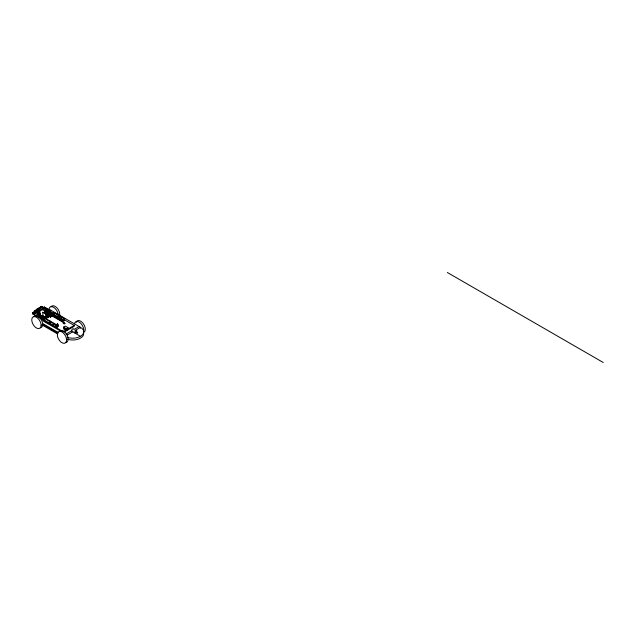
<?xml version="1.0" encoding="UTF-8"?>
<svg xmlns="http://www.w3.org/2000/svg" width="635" height="635" viewBox="0 0 635 635"><rect width="100%" height="100%" fill="white"/><g stroke="black" fill="none" stroke-linecap="round" stroke-linejoin="round"><path stroke-width="0.95" d="M46.712 311.229L48.173 310.388L48.173 309.356L44.283 306.975L43.188 307.602L42.64 309.721L44.323 310.594M52.959 315.912L51.768 314.865L52.761 314.246L63.357 320.365L62.222 320.897L61.69 320.5M54.261 316.667L53.118 315.595M57.039 318.079L54.419 316.357M76.224 331.74L75.636 331.557L75.835 332.311M41.1 325.295L40.942 326.596A6.612 3.818 60 0 1 33.742 325.469A6.612 3.818 60 0 1 33.742 316.619A6.612 3.818 60 0 1 40.942 323.802L41.1 325.295L42.664 324.39L57.976 333.232M59.65 315.793L59.65 312.999A6.612 3.818 60 0 0 55.745 306.792A6.612 3.818 60 0 0 51.086 306.753M74.517 323.882L74.573 323.413A6.612 3.818 60 0 1 80.304 322.905A6.612 3.818 60 0 1 83.606 331.43M38.132 309.602L39.291 309.602M37.084 316.413L32.456 313.746L32.456 312.849L34.846 314.222L35.393 312.11L38.735 314.039L39.83 313.404L40.378 314.889L38.187 316.151L38.735 314.039M47.625 308.904L45.982 310.618L42.64 308.689M58.92 319.349L56.991 318.103M59.603 319.619L58.841 319.302M59.69 319.445L60.23 320.103M60.341 319.818L60.881 320.484M61.611 320.723L60.912 320.365M62.301 320.945L51.808 315.063M38.949 313.404C37.782 313.214 36.886 312.444 36.481 311.983M45.68 309.555L46.807 309.555M36.727 309.769L36.727 310.666L36.798 309.308L41.719 306.332L43.363 308.046L38.989 310.571L37.346 308.856M41.719 306.332L40.886 307.205L41.862 307.356L41.156 306.832L36.798 309.308M37.941 313.976L38.949 313.976M64.841 323.572C63.952 321.143 61.452 323.58 64.841 323.572C64.333 325.207 61.389 321.175 64.841 323.533L64.841 323.167M44.267 319.5L43.347 320.032L43.347 319.135L49.689 315.468L49.855 311.769L48.562 311.015L49.268 310.61L50.736 311.261L50.736 314.865M49.689 315.468L48.562 314.619M47.49 311.38L47.49 309.578L48.824 310.348L44.347 312.928L42.847 312.253L42.847 315.857L45.934 317.635L46.093 313.936L44.799 313.19L45.514 312.777L46.815 313.523L46.815 317.127M46.815 313.523L45.41 312.523L46.125 312.11L47.855 312.92L47.855 316.524L46.561 315.77M47.855 312.92L46.561 312.174L47.514 311.618L47.514 315.222L48.808 315.968L48.974 312.269L47.411 311.372L48.125 310.959L49.689 311.864M45.537 318.556L49.736 316.135L49.713 314.658L50.252 314.658L49.982 316.254L45.918 318.548M51.149 314.142C50.078 313.753 52.014 314.754 51.252 316.151L50.689 316.159L51.252 316.151M50.26 314.976C52.721 316.548 48.466 317.349 50.8 314.976M51.427 314.293L51.427 316.047L51.697 314.452M50.967 314.881L50.967 316.317M50.705 315.841L50.141 315.849M50.26 316.413L50.8 316.413M50.475 316.762L49.379 316.135L50.475 317.119L52.03 315.857L50.935 315.23M50.475 317.119L52.03 315.857M34.409 310.991L34.504 311.952L34.504 311.055M34.941 311.587C34.917 309.404 35.028 314.357 35.044 310.745M35.298 311.38L35.393 310.539M35.743 310.221L35.838 311.182L35.83 310.174M36.187 309.967L36.282 310.928L36.282 310.023M37.322 310.007L37.219 310.848M32.456 312.849L36.798 310.34L38.259 311.19M34.036 311.991L34.846 312.46L37.687 310.809L34.846 312.817L34.036 311.991L36.886 310.705M38.441 309.491L42.815 306.967M34.036 312.349L36.171 311.118M36.33 311.364L39.83 313.404M39.672 311.213L42.593 309.531M37.973 313.658L38.997 313.063M47.49 309.578L50.736 311.261M47.823 310.213L49.332 309.34L80.51 327.342A11.025 6.366 0 0 1 81.463 335.717A11.025 6.366 0 0 1 67.207 337.36M39.91 315.984L41.005 315.357L42.093 315.984L41.005 316.976L39.91 315.984L41.005 316.619L42.093 315.984M39.91 316.349L41.005 315.714L42.093 316.349M41.18 316.714L42.267 316.087L43.363 316.714L42.267 317.706L41.18 316.714L42.267 317.349L43.363 316.714M42.847 315.857L44.347 316.532M42.426 317.436L43.521 316.809L44.609 317.436L43.521 318.429L42.426 317.436L43.521 318.072L44.609 317.436M42.426 317.802L43.521 316.809M45.514 316.381L44.799 316.794L46.093 317.54L46.093 313.936M52.102 313.103L51.014 314.095L52.102 313.46L51.014 312.476L52.102 313.46M53.435 312.682L53.896 312.42L59.611 315.722L59.15 317.786L53.435 314.484L53.435 312.682L59.15 315.984L59.611 315.722M51.371 314.5L53.324 313.365L50.752 311.88M51.411 315.166L53.927 313.706M51.649 315.158L52.919 314.428M51.689 315.214L53.332 314.262L53.927 314.611M43.966 319.953L49.681 323.255L50.26 322.921L50.26 321.119L49.681 321.453L43.966 318.151L43.966 319.953L44.545 319.619M53.435 314.484L53.896 314.222M59.809 314.492L58.253 315.389L58.095 313.904A6.612 3.818 60 0 0 52.967 306.983A6.612 3.818 60 0 0 48.895 309.991M50.117 321.699L50.689 321.366L56.594 324.771L56.594 326.573L56.015 326.906L50.117 323.501L50.117 321.699L56.015 325.104L56.594 324.771M50.117 323.501L50.689 323.167M59.944 318.667L62.801 320.127M59.666 316.278L64.349 318.984L64.802 318.722L64.349 320.786L59.666 318.079L59.666 316.278L60.127 316.016L64.802 318.722M56.475 324.429L57.031 324.437L56.761 326.033L56.475 324.429L57.031 324.437M62.182 321.239L63.452 320.508M57.579 324.12C57.126 323.517 57.126 326.263 57.579 325.565M51.491 315.063L62.405 321.366L63.675 320.635L52.761 314.293M56.928 324.691C58.515 332.573 56.452 318.135 58.015 325.811M58.015 324.374L57.475 324.374M51.491 315.603L62.405 321.905L63.675 320.635M56.475 325.866L57.031 325.874M56.928 326.128L57.468 326.128M57.253 326.834L58.341 325.842L57.253 326.834L55.697 325.938M63.556 327.104L65.302 326.096L68.04 327.676L68.04 329.478L66.294 330.486L63.556 328.906L63.556 327.104L66.294 328.684L68.04 327.676M64.54 328.636L64.953 328.398M63.286 331.708L74.2 325.414L74.2 326.311L64.127 332.129M66.508 330.113L67.818 329.351L67.818 328.422L66.834 328.597L66.508 330.113L64.953 329.208M65.961 334.097L71.707 330.787M74.168 329.367L79.089 326.525M67.262 334.994L72.715 331.843L80.51 336.344M75.057 330.494L80.51 327.342L80.51 328.247M52.634 313.769L53.332 313.365L53.332 314.262M59.666 318.079L60.127 317.817M44.283 307.483L44.156 308.007L44.982 308.007L44.863 307.483L44.283 307.483L47.625 309.42L47.657 311.285M50.935 315.587L52.03 316.222M447.35 272.494L603.25 362.506M45.664 307.904L48.173 309.356M43.021 307.411L42.45 307.078L42.45 307.983M64.064 319.564L74.2 325.414M43.188 307.602L46.53 309.539M57.976 316.579L59.611 317.524M52.8 314.492L59.412 318.31M47.514 311.618L48.808 312.372M42.847 312.253L45.934 314.039M36.378 309.975L36.282 310.928M36.719 310.563L37.687 311.174M35.489 310.491L35.393 311.436M67.596 329.224L68.04 329.478M44.545 317.817L50.26 321.119M34.846 313.19L38.187 315.119L40.378 313.857L36.481 311.475M38.187 316.151L43.347 319.135M37.838 316.849L43.942 320.373M62.444 331.224L43.021 320.008L43.021 320.913L60.754 331.145M42.561 323.429L58.11 332.407M42.561 325.231L57.285 333.74M44.283 306.975L44.831 307.419M75.835 330.684L75.835 331.843M72.715 331.843L72.715 331.208A1.421 0.818 -60 0 1 71.715 330.724A1.421 0.818 -60 0 1 72.541 329.001A1.421 0.818 -60 0 1 73.692 329.184M66.294 328.684L66.294 330.486M64.349 318.984L64.349 320.786M62.405 321.366L62.405 321.905M59.15 315.984L59.15 317.786M57.745 324.215L57.737 325.969M57.309 324.279L57.309 325.723M57.198 324.533L57.198 326.287M56.761 324.596L56.761 326.033M56.015 325.104L56.015 326.906M53.364 323.572L53.364 325.374M52.88 314.539L52.761 314.873M50.562 311.356L50.57 314.96M50.53 315.127L50.53 316.571M49.855 311.769L49.855 314.468M49.681 321.453L49.681 323.255M49.332 309.34L49.332 310.245M49.268 310.61L49.268 312.412M48.974 312.269L48.974 315.873M47.688 313.015L47.688 316.619L46.982 317.032L46.982 313.428M37.219 309.951L37.235 310.959M33.028 313.174L33.028 314.079M83.741 333.645A11.025 6.366 0 0 1 67.207 339.153M33.933 316.651A6.612 3.818 60 0 1 38.6 316.69A6.612 3.818 60 0 1 42.505 322.905L42.505 325.699A6.612 3.818 60 0 1 40.322 327.716M59.452 331.383A6.612 3.818 60 0 1 66.81 334.51A6.612 3.818 60 0 1 65.842 342.448M76.129 322.516A6.612 3.818 60 0 1 82.987 323.191A6.612 3.818 60 0 1 83.955 332.248M76.343 332.557A1.421 0.818 -60 0 1 74.835 332.526A1.421 0.818 -60 0 1 76.184 330.557A1.421 0.818 -60 0 1 76.549 332.256M44.704 313.15A1.103 0.635 0 0 1 44.704 312.515M39.743 312.182A1.103 0.635 0 0 1 39.838 313.023A1.103 0.635 0 0 1 38.417 313.182M37.902 312.793A1.103 0.635 0 0 1 38.417 312.079M77.01 332.851C77.653 334.232 78.049 330.97 77.01 332.851M57.42 333.319L57.42 336.113A6.612 3.818 60 0 0 64.627 343.297A6.612 3.818 60 0 0 64.627 334.447A6.612 3.818 60 0 0 57.42 333.319M38.148 308.618L39.291 308.697L38.211 308.531M39.521 307.824L40.664 307.911L39.521 307.824M45.68 308.65L46.823 308.737L45.68 308.65M50.427 314.246L50.427 314.246M49.982 315.944L49.982 315.944M56.301 324.009L56.301 324.009M56.84 323.699L56.84 323.699M67.659 328.636L66.675 329.2L66.675 329.898L67.659 329.327L67.659 328.636M38.187 311.285A1.103 0.635 0 0 0 40.029 310.999A1.103 0.635 0 0 0 38.679 310.213A1.103 0.635 0 0 0 38.187 311.285M44.879 311.483A1.103 0.635 0 0 0 46.728 311.198A1.103 0.635 0 0 0 45.379 310.42A1.103 0.635 0 0 0 44.879 311.483"/></g></svg>
